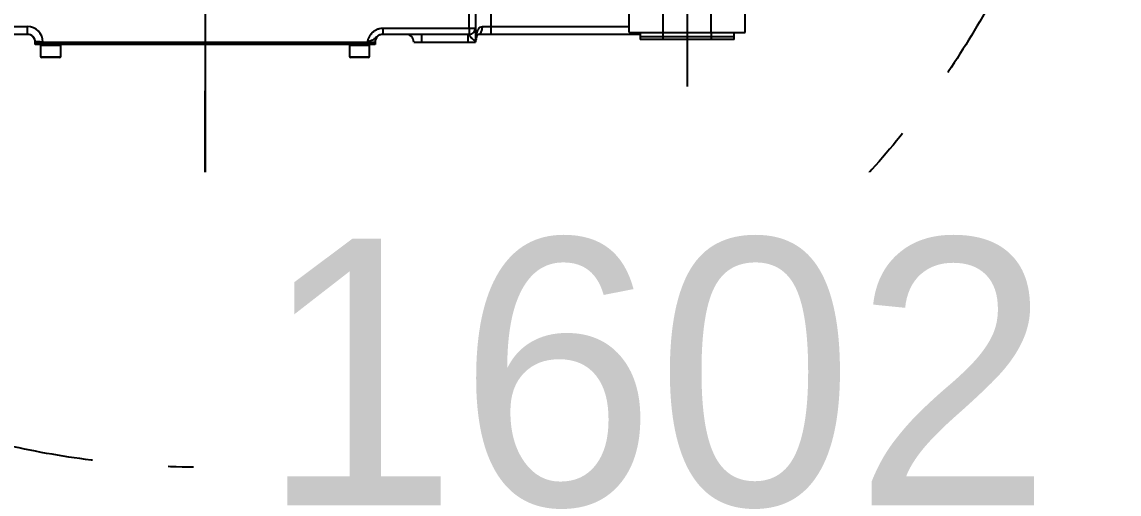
# Model space of a CAD drawing. Header units: millimetres. Extents: x 10462777 to 22643323, y 453826 to 1389191.
# Drawn here: x 11279590 to 11280311, y 582828 to 583138 of the extents above; entities that cross this region are included whole.
import ezdxf

# ---------------------------------------------------------------- set-up
doc = ezdxf.new("R2010")
doc.units = ezdxf.units.MM
doc.header["$LTSCALE"] = 200
doc.header["$MEASUREMENT"] = 0
doc.header["$PDMODE"] = 35
doc.header["$PDSIZE"] = -5
doc.linetypes.add('CENTER2', pattern=[1.125, 0.75, -0.125, 0.125, -0.125])
doc.linetypes.add('PHANTOM', pattern=[2.5, 1.25, -0.25, 0.25, -0.25, 0.25, -0.25])
doc.layers.get('0').update_dxf_attribs({"linetype": 'CONTINUOUS'})
doc.layers.get('DEFPOINTS').update_dxf_attribs({"linetype": 'CONTINUOUS'})
for name, color, linetype in [('$DDT_AUDIT_GENERATED_(1626)', 7, 'CONTINUOUS'), ('$DDT_AUDIT_GENERATED_(16CD)', 7, 'CONTINUOUS'), ('$DDT_AUDIT_GENERATED_(77F)', 7, 'CONTINUOUS'), ('A290-7324-X101', 7, 'CONTINUOUS'), ('A290-7329-X201', 7, 'CONTINUOUS'), ('DV1_DEFAULT', 7, 'CONTINUOUS'), ('LIBRL_A6-BA-8X12', 7, 'CONTINUOUS')]:
    doc.layers.add(name, color=color, linetype=linetype)
doc.layers.add('LAYOUT', color=8, linetype='CONTINUOUS', lineweight=25)
doc.styles.get("Standard").update_dxf_attribs({"font": 'SYMBOL'})
doc.dimstyles.new('DS ROBOTEC', dxfattribs={"dimscale": 0, "dimtxt": 2.5, "dimasz": 2.5, "dimexe": 0.3, "dimexo": 0.3, "dimgap": 0.5, "dimtad": 1, "dimzin": 9, "dimdsep": 46, "dimtxsty": 'Standard', "dimblk": 'OPEN', "dimcen": 0, "dimclrd": 4, "dimclre": 4, "dimclrt": 110, "dimazin": 2, "dimtm": 1.5, "dimtfac": 1, "dimtmove": 0, "dimatfit": 3, "dimldrblk": 'OPEN', "dimfxl": 1, "dimtfill": 1, "dimtolj": 1, "dimlwd": -1, "dimlwe": -1, "dimarcsym": 0})

# ---------------------------------------------------------------- blocks, each defined once
blk = doc.blocks.new('r710ic')
at = {"layer": 'LAYOUT', "color": 3}
blk.add_circle((272041.37, 104232.63), 2050.12, dxfattribs=at)
blk = doc.blocks.new('A$C7DA30AB0')
at = {"layer": '$DDT_AUDIT_GENERATED_(1626)', "color": 7, "linetype": 'CENTER2', "ltscale": 25.4}
blk.add_open_spline([(3350.05, 2825.01, 0), (3350.05, 2825.01, 0), (3350.05, 2825.01, 0), (3350.05, 2825.01, 0), (3520.7, 2721.31, 0), (3179.37, 2929.71, 0), (3350.05, 2825.01, 0)], degree=3, knots=[0, 0, 0, 0, 0.00000169674, 0.00000169674, 0.00000169674, 0.00001004531, 0.00001004531, 0.00001004531, 0.00001004531], dxfattribs=at)
at = {"layer": '$DDT_AUDIT_GENERATED_(16CD)', "color": 7, "linetype": 'Continuous', "ltscale": 25.4}
for p, q in [((2914.23, 2714.48, 0), (2914.23, 2716.11, 0)), ((2919.31, 2714.48, 0), (2914.23, 2714.48, 0)), ((2919.31, 2716.11, 0), (2919.31, 2714.48, 0)), ((3132.67, 2714.48, 0), (2919.31, 2714.48, 0)), ((3132.67, 2714.48, 0), (3132.67, 2716.11, 0)), ((3137.75, 2714.48, 0), (3132.67, 2714.48, 0)), ((3137.75, 2716.11, 0), (3137.75, 2714.48, 0))]:
    blk.add_line(p, q, dxfattribs=at)
at = {"layer": '$DDT_AUDIT_GENERATED_(77F)', "color": 7, "linetype": 'Continuous', "ltscale": 25.4}
for p, q in [((3304.88, 2722.41, 0), (3304.88, 2744.76, 0)), ((3327.2, 2722.41, 0), (3327.2, 2744.76, 0)), ((3358.76, 2722.41, 0), (3358.76, 2744.76, 0)), ((3381.08, 2722.41, 0), (3381.08, 2744.76, 0)), ((3304.88, 2722.41, 0), (3327.2, 2722.41, 0)), ((3327.2, 2722.41, 0), (3358.76, 2722.41, 0)), ((3358.76, 2722.41, 0), (3381.08, 2722.41, 0))]:
    blk.add_line(p, q, dxfattribs=at)
at = {"layer": 'A290-7324-X101', "color": 7, "linetype": 'Continuous', "ltscale": 25.4}
for p, q in [((3311.99, 2722.41, 0), (3311.99, 2719.87, 0)), ((3327.23, 2719.87, 0), (3327.23, 2722.41, 0)), ((3358.73, 2722.41, 0), (3358.73, 2719.87, 0)), ((3373.97, 2719.87, 0), (3373.97, 2722.41, 0)), ((3311.99, 2719.87, 0), (3311.99, 2717.83, 0)), ((3311.99, 2719.87, 0), (3327.23, 2719.87, 0)), ((3373.97, 2717.83, 0), (3311.99, 2717.83, 0)), ((3327.23, 2719.87, 0), (3358.73, 2719.87, 0)), ((3327.23, 2717.83, 0), (3327.23, 2719.87, 0)), ((3358.73, 2717.83, 0), (3327.23, 2717.83, 0)), ((3358.73, 2719.87, 0), (3358.73, 2717.83, 0)), ((3358.73, 2719.87, 0), (3373.97, 2719.87, 0)), ((3373.97, 2717.83, 0), (3373.97, 2719.87, 0))]:
    blk.add_line(p, q, dxfattribs=at)
at = {"layer": 'A290-7329-X201', "color": 7, "linetype": 'Continuous', "ltscale": 25.4}
for p, q in [((3199.72, 2725.25, 0), (3199.72, 2756.75, 0)), ((3203.79, 2756.75, 0), (3203.79, 2725.25, 0)), ((3213.95, 2756.75, 0), (3213.95, 2726.27, 0)), ((2909.15, 2721.19, 0), (2852.76, 2721.19, 0)), ((2853.26, 2726.26, 0), (2909.15, 2726.26, 0)), ((2909.15, 2721.19, 0), (2909.15, 2726.26, 0)), ((3142.78, 2725.25, 0), (3199.72, 2725.25, 0)), ((3142.78, 2725.25, 0), (3142.78, 2721.19, 0)), ((3199.72, 2721.19, 0), (3142.78, 2721.19, 0)), ((3168.23, 2721.19, 0), (3168.23, 2716.11, 0)), ((3198.71, 2721.19, 0), (3198.71, 2716.11, 0)), ((3199.72, 2725.25, 0), (3203.79, 2725.25, 0)), ((3199.72, 2725.25, 0), (3199.72, 2721.19, 0)), ((3203.79, 2725.25, 0), (3203.79, 2716.11, 0)), ((3213.95, 2721.19, 0), (3205.47, 2721.19, 0)), ((3208.3, 2726.27, 0), (3213.95, 2726.27, 0)), ((3213.95, 2726.27, 0), (3304.88, 2726.27, 0)), ((3213.95, 2726.27, 0), (3213.95, 2721.19, 0)), ((3311.99, 2721.19, 0), (3213.95, 2721.19, 0)), ((2914.23, 2716.11, 0), (2919.31, 2716.11, 0)), ((2919.31, 2716.11, 0), (3132.67, 2716.11, 0)), ((3132.67, 2716.11, 0), (3137.75, 2716.11, 0)), ((3163.15, 2716.11, 0), (3168.23, 2716.11, 0)), ((3168.23, 2716.11, 0), (3198.71, 2716.11, 0)), ((3198.71, 2716.11, 0), (3203.79, 2716.11, 0))]:
    blk.add_line(p, q, dxfattribs=at)
for centre, radius, start, end in [((2909.14, 2716.09, 0), 10.17, 0.10182, 89.95547), ((2909.15, 2716.11, 0), 5.08, 0, 90), ((3142.83, 2716.11, 0), 5.08, 90, 180), ((3158.07, 2716.11, 0), 5.08, 0, 90), ((3199.72, 2725.25, 0), 4.06, 270, 0), ((3208.87, 2716.11, 0), 5.08, 156.04422, 179.92682)]:
    blk.add_arc(centre, radius, start, end, dxfattribs=at)
blk.add_ellipse((3205.47, 2726.27, 0), major_axis=(0, 5.08), ratio=0.556351, start_param=3.141593, end_param=4.712389, dxfattribs=at)
for points, knots in [([(2919.31, 2716.11, 0), (2918.07, 2716.15, 0), (2916.82, 2716.18, 0), (2915.43, 2716.27, 0), (2915.05, 2716.3, 0), (2914.63, 2716.39, 0), (2914.51, 2716.42, 0), (2914.33, 2716.52, 0), (2914.27, 2716.58, 0), (2914.17, 2716.92, 0), (2914.12, 2717.23, 0), (2913.94, 2717.82, 0), (2913.83, 2718.11, 0), (2913.4, 2718.95, 0), (2913.02, 2719.45, 0), (2911.63, 2720.71, 0), (2910.41, 2721.19, 0), (2909.15, 2721.19, 0)], [0, 0, 0, 0, 0.25, 0.25, 0.375, 0.375, 0.4375, 0.4375, 0.5, 0.5, 0.5625, 0.5625, 0.625, 0.625, 0.75, 0.75, 1, 1, 1, 1]), ([(3132.67, 2716.11, 0), (3132.72, 2716.25, 0), (3132.77, 2716.4, 0), (3132.86, 2716.69, 0), (3132.91, 2716.84, 0), (3133.06, 2717.27, 0), (3133.17, 2717.56, 0), (3133.49, 2718.43, 0), (3133.74, 2718.99, 0), (3134.15, 2719.82, 0), (3134.3, 2720.08, 0), (3134.62, 2720.61, 0), (3134.79, 2720.87, 0), (3135.32, 2721.62, 0), (3135.72, 2722.08, 0), (3136.59, 2722.94, 0), (3137.08, 2723.33, 0), (3138.09, 2724.01, 0), (3138.63, 2724.3, 0), (3139.48, 2724.65, 0), (3139.77, 2724.76, 0), (3140.36, 2724.93, 0), (3140.66, 2725.01, 0), (3141.55, 2725.19, 0), (3142.16, 2725.25, 0), (3142.78, 2725.25, 0)], [0, 0, 0, 0, 0.03125, 0.03125, 0.0625, 0.0625, 0.125, 0.125, 0.25, 0.25, 0.3125, 0.3125, 0.375, 0.375, 0.5, 0.5, 0.625, 0.625, 0.75, 0.75, 0.8125, 0.8125, 0.875, 0.875, 1, 1, 1, 1]), ([(3142.78, 2721.19, 0), (3142.26, 2721.19, 0), (3141.75, 2721.11, 0), (3141.01, 2720.89, 0), (3140.77, 2720.8, 0), (3140.3, 2720.59, 0), (3140.08, 2720.47, 0), (3139.44, 2720.07, 0), (3139.05, 2719.76, 0), (3138.34, 2719.14, 0), (3138.01, 2718.83, 0), (3137.35, 2718.26, 0), (3137.02, 2718, 0), (3136.29, 2717.54, 0), (3135.9, 2717.34, 0), (3135.27, 2717.05, 0), (3135.04, 2716.96, 0), (3134.59, 2716.78, 0), (3134.36, 2716.69, 0), (3133.89, 2716.52, 0), (3133.65, 2716.44, 0), (3133.28, 2716.31, 0), (3133.16, 2716.27, 0), (3132.92, 2716.19, 0), (3132.79, 2716.15, 0), (3132.67, 2716.11, 0)], [0, 0, 0, 0, 0.125, 0.125, 0.1875, 0.1875, 0.25, 0.25, 0.375, 0.375, 0.5, 0.5, 0.625, 0.625, 0.75, 0.75, 0.8125, 0.8125, 0.875, 0.875, 0.9375, 0.9375, 0.96875, 0.96875, 1, 1, 1, 1]), ([(3203.79, 2716.11, 0), (3203.79, 2716.15, 0), (3203.78, 2716.19, 0), (3203.77, 2716.27, 0), (3203.76, 2716.31, 0), (3203.71, 2716.44, 0), (3203.66, 2716.52, 0), (3203.54, 2716.69, 0), (3203.46, 2716.78, 0), (3203.29, 2716.96, 0), (3203.18, 2717.05, 0), (3202.84, 2717.34, 0), (3202.58, 2717.54, 0), (3202.01, 2718, 0), (3201.7, 2718.26, 0), (3201.14, 2718.83, 0), (3200.88, 2719.14, 0), (3200.46, 2719.76, 0), (3200.3, 2720.07, 0), (3200.11, 2720.47, 0), (3200.06, 2720.59, 0), (3199.96, 2720.8, 0), (3199.92, 2720.89, 0), (3199.82, 2721.11, 0), (3199.77, 2721.19, 0), (3199.72, 2721.19, 0)], [0, 0, 0, 0, 0.03125, 0.03125, 0.0625, 0.0625, 0.125, 0.125, 0.1875, 0.1875, 0.25, 0.25, 0.375, 0.375, 0.5, 0.5, 0.625, 0.625, 0.75, 0.75, 0.8125, 0.8125, 0.875, 0.875, 1, 1, 1, 1]), ([(3203.79, 2724.91, 0), (3203.79, 2724.05, 0), (3203.91, 2722.96, 0), (3204.07, 2721.52, 0), (3204.11, 2721.22, 0), (3204.16, 2720.78, 0), (3204.18, 2720.64, 0), (3204.22, 2720.35, 0), (3204.24, 2720.18, 0), (3204.32, 2720.1, 0), (3204.34, 2720.14, 0), (3204.38, 2720.26, 0), (3204.4, 2720.33, 0), (3204.44, 2720.53, 0), (3204.47, 2720.68, 0), (3204.54, 2721.12, 0), (3204.59, 2721.41, 0), (3204.88, 2722.86, 0), (3205.19, 2723.96, 0), (3206.34, 2725.69, 0), (3207.21, 2726.27, 0), (3208.3, 2726.27, 0)], [0, 0, 0, 0, 0.25, 0.25, 0.3125, 0.3125, 0.34375, 0.34375, 0.375, 0.375, 0.390625, 0.390625, 0.40625, 0.40625, 0.4375, 0.4375, 0.5, 0.5, 0.75, 0.75, 1, 1, 1, 1]), ([(3204.21, 2718.15, 0), (3204.22, 2718.17, 0), (3204.35, 2718.4, 0), (3204.5, 2718.89, 0), (3204.67, 2719.5, 0), (3204.86, 2720.23, 0), (3205.06, 2720.85, 0), (3205.26, 2721.22, 0), (3205.29, 2721.25, 0), (3205.29, 2721.26, 0)], [0, 0, 0, 0, 0.0059386, 0.0886971, 0.1579018, 0.2431366, 0.3688062, 0.4855117, 0.5619656, 0.5619656, 0.5619656, 0.5619656])]:
    blk.add_open_spline(points, degree=3, knots=knots, dxfattribs=at)
at = {"layer": 'DV1_DEFAULT', "color": 1, "linetype": 'CENTER2', "ltscale": 7}
for p, q in [((3025.99, 59.09, 0), (3025.99, 6051.97, 0)), ((3025.99, 5992.89, 0), (3025.99, 0, 0))]:
    blk.add_line(p, q, dxfattribs=at)
at = {"layer": 'DV1_DEFAULT', "color": 7, "linetype": 'CENTER2', "ltscale": 25.4}
for p, q in [((3025.99, 3494.33, 0), (3025.99, 2674.91, 0)), ((3342.98, 3369.83, 0), (3342.98, 2686.97, 0))]:
    blk.add_line(p, q, dxfattribs=at)
at = {"layer": 'LAYOUT', "color": 6, "linetype": 'PHANTOM'}
for centre, radius in [((3030.45, 3025.99, 0), 2693.02), ((3025.99, 3025.99, 0), 589.24)]:
    blk.add_circle(centre, radius, dxfattribs=at)
at = {"layer": 'LIBRL_A6-BA-8X12', "color": 7, "linetype": 'Continuous', "ltscale": 25.4}
for p, q in [((2917.78, 2714.07, 0), (2917.78, 2706.45, 0)), ((2917.78, 2714.07, 0), (2930.99, 2714.07, 0)), ((2930.99, 2706.45, 0), (2930.99, 2714.07, 0)), ((3120.98, 2714.07, 0), (3120.98, 2706.45, 0)), ((3120.98, 2714.07, 0), (3134.19, 2714.07, 0)), ((3134.19, 2706.45, 0), (3134.19, 2714.07, 0)), ((2917.78, 2706.45, 0), (2930.99, 2706.45, 0)), ((2917.78, 2706.45, 0), (2918.66, 2705.95, 0)), ((2930.11, 2705.95, 0), (2918.66, 2705.95, 0)), ((2930.11, 2705.95, 0), (2930.99, 2706.45, 0)), ((3120.98, 2706.45, 0), (3134.19, 2706.45, 0)), ((3120.98, 2706.45, 0), (3121.86, 2705.95, 0)), ((3133.31, 2705.95, 0), (3121.86, 2705.95, 0)), ((3133.31, 2705.95, 0), (3134.19, 2706.45, 0))]:
    blk.add_line(p, q, dxfattribs=at)
for centre, start, end in [((2919.92, 2714.48, 0), 270, 0), ((2928.86, 2714.48, 0), 180, 270), ((3123.12, 2714.48, 0), 270, 0), ((3132.06, 2714.48, 0), 180, 270)]:
    blk.add_arc(centre, 0.406, start, end, dxfattribs=at)
blk = doc.blocks.new('_OPEN')
at = {"color": 0, "linetype": 'ByBlock'}
for p, q in [((-1, 0.1667), (0, 0)), ((0, 0), (-1, -0.1667)), ((0, 0), (-1, 0))]:
    blk.add_line(p, q, dxfattribs=at)
blk = doc.blocks.new('*D251')
at = {"color": 4, "linetype": 'ByBlock', "ltscale": 10, "transparency": 16777216}
for p, q in [((11279205.93, 582461.98), (11279205.93, 582768.32)), ((11280807.85, 582461.98), (11280807.85, 582768.32)), ((11279380.93, 582747.32), (11280632.85, 582747.32))]:
    blk.add_line(p, q, dxfattribs=at)
at = {"layer": 'DEFPOINTS', "color": 0, "ltscale": 10, "transparency": 16777216}
for p in [(11280807.85, 582747.32), (11279205.93, 582440.98, 0), (11280807.85, 582440.98, 0)]:
    blk.add_point(p, dxfattribs=at)
at = {"color": 4, "ltscale": 10, "transparency": 16777216, "xscale": 175, "yscale": 175, "zscale": 175, "rotation": 180}
blk.add_blockref('_OPEN', (11279205.93, 582747.32), dxfattribs=at)
at = {"color": 4, "ltscale": 10, "transparency": 16777216, "xscale": 175, "yscale": 175, "zscale": 175}
blk.add_blockref('_OPEN', (11280807.85, 582747.32), dxfattribs=at)
at = {"color": 110, "ltscale": 10, "transparency": 16777216, "insert": (11280006.89, 582906.58), "char_height": 175, "attachment_point": 5, "bg_fill": 3, "box_fill_scale": 1.25, "bg_fill_color": 256, "bg_fill_true_color": 13158600, "bg_fill_transparency": 0}
blk.add_mtext('\\A1;1602', dxfattribs=at)
blk = doc.blocks.new('*D252')
at = {"color": 4, "linetype": 'ByBlock', "ltscale": 10, "transparency": 16777216}
for p, q in [((11280195.58, 584461.5), (11280195.58, 584001.41)), ((11280807.85, 582768.32), (11280807.85, 584043.41)), ((11280632.85, 584022.41), (11280370.58, 584022.41))]:
    blk.add_line(p, q, dxfattribs=at)
at = {"layer": 'DEFPOINTS', "color": 0, "ltscale": 10, "transparency": 16777216}
for p in [(11280195.58, 584482.5, 0), (11280195.58, 584022.41), (11280807.85, 582747.32)]:
    blk.add_point(p, dxfattribs=at)
at = {"color": 4, "ltscale": 10, "transparency": 16777216, "xscale": 175, "yscale": 175, "zscale": 175, "rotation": 180}
blk.add_blockref('_OPEN', (11280195.58, 584022.41), dxfattribs=at)
at = {"color": 4, "ltscale": 10, "transparency": 16777216, "xscale": 175, "yscale": 175, "zscale": 175}
blk.add_blockref('_OPEN', (11280807.85, 584022.41), dxfattribs=at)
at = {"color": 110, "ltscale": 10, "transparency": 16777216, "insert": (11280501.71, 584181.67), "char_height": 175, "attachment_point": 5, "bg_fill": 3, "box_fill_scale": 1.25, "bg_fill_color": 256, "bg_fill_true_color": 13158600, "bg_fill_transparency": 0}
blk.add_mtext('\\A1;612', dxfattribs=at)

msp = doc.modelspace()

# ---------------------------------------------------------------- block references
at = {"ltscale": 10}
msp.add_blockref('A$C7DA30AB0', (11276684.40366, 580408.4363, 0), dxfattribs=at)
at = {"layer": 'LAYOUT', "color": 2, "rotation": 270}
msp.add_blockref('r710ic', (11177875.24796, 856316.46559, 0), dxfattribs=at)

# ---------------------------------------------------------------- next in the draw order: dimensions: what is measured, and where the dimension line sits
at = {"ltscale": 10}
dim = msp.add_linear_dim(base=(11280807.85382, 582747.31645, 0), p1=(11279205.93014, 582440.97772, 0), p2=(11280807.85382, 582440.97772, 0), dimstyle='DS ROBOTEC', override={"dimscale": 70, "dimgap": 1, "dimdec": 0, "dimarcsym": 1}, dxfattribs=at)
dim.commit()
dim.dimension.update_dxf_attribs({"geometry": '*D251', "text_midpoint": (11280006.89198, 582906.58286, 0)})

# ---------------------------------------------------------------- next in the draw order: dimensions: what is measured, and where the dimension line sits
dim = msp.add_linear_dim(base=(11280195.57571, 584022.40798, 0), p1=(11280807.85382, 582747.31645, 0), p2=(11280195.57571, 584482.49605, 0), dimstyle='DS ROBOTEC', override={"dimscale": 70, "dimgap": 1, "dimdec": 0, "dimarcsym": 1}, dxfattribs=at)
dim.commit()
dim.dimension.update_dxf_attribs({"geometry": '*D252', "text_midpoint": (11280501.71477, 584181.67438, 0)})

doc.saveas('drawing.dxf')
